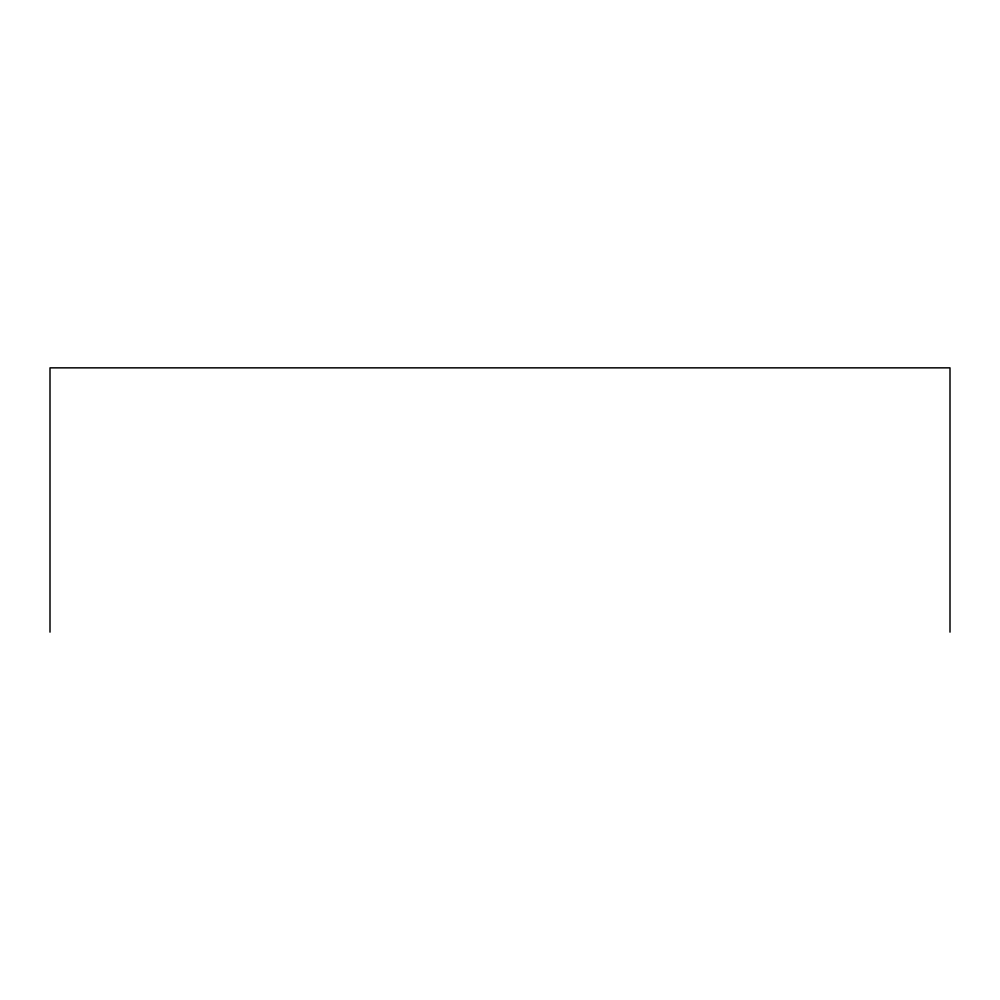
<?xml version="1.0" encoding="UTF-8"?>
<svg xmlns="http://www.w3.org/2000/svg" width="1000" height="1000" viewBox="0 0 1000 1000"><rect width="100%" height="100%" fill="white"/><g stroke="black" fill="none" stroke-linecap="round" stroke-linejoin="round"><path stroke-width="1.5" d="M950 632.15L950 367.85L50 367.85L50 632.15"/></g></svg>
